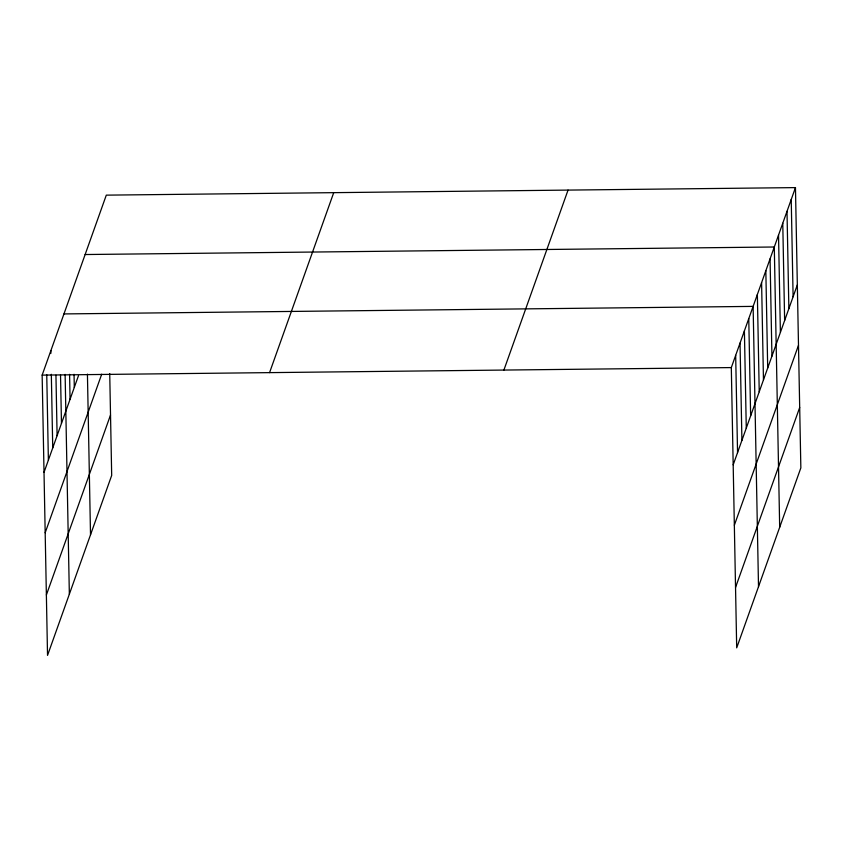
<?xml version="1.0" encoding="UTF-8"?>
<svg xmlns="http://www.w3.org/2000/svg" width="843" height="843" viewBox="0 0 843 843"><rect width="100%" height="100%" fill="white"/><g stroke="black" fill="none" stroke-linecap="round" stroke-linejoin="round"><path stroke-width="1.26" d="M109.727 373.544L111.687 475.42L47.535 655.39L42.15 375.114L106.302 195.144L795.465 187.61L800.85 467.886L736.698 647.856L731.313 367.58L795.465 187.61M44.015 472.375L78.525 375.556M45.174 532.776L101.708 374.187M46.376 595L110.517 415.03M269.57 372.627L333.723 192.657M503.893 370.066L568.045 190.096M733.189 464.841L797.341 284.871M734.348 525.231L798.5 345.272M735.539 587.455L799.691 407.496M85.132 254.533L774.295 246.999L779.68 527.275M63.963 313.923L753.126 306.388L758.51 586.665M42.15 375.114L731.313 367.58M791.229 199.485L793.105 296.757M787.004 211.361L788.869 308.633M782.768 223.247L784.633 320.509M778.532 235.123L780.397 332.384M770.07 258.875L771.935 356.146M765.834 270.751L767.699 368.022M761.598 282.637L763.463 379.898M757.362 294.513L759.227 391.774M748.763 318.622L750.639 415.894M744.401 330.867L746.276 428.128M740.038 343.101L741.914 440.362M735.676 355.335L737.551 452.607M87.43 374.123L90.517 534.81M74.047 374.292L74.3 387.432M69.579 374.334L70.064 399.308M65.122 374.387L69.347 594.199M60.527 374.798L61.465 423.428M55.944 375.198L57.103 435.662M50.875 350.635L50.928 353.27M51.328 374.292L52.74 447.907M46.744 374.703L48.378 460.141"/></g></svg>
